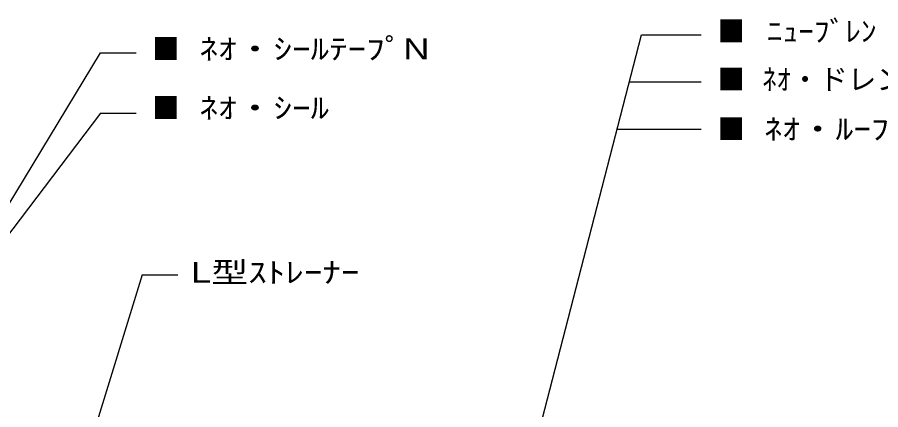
# Model space of a CAD drawing. Units: millimetres, scale not verified. Extents: x -135 to 157, y -106 to 98.
# Drawn here: x -24.9 to 96.2, y 12.7 to 67.8 of the extents above; entities that cross this region are included whole.
import ezdxf
from ezdxf.enums import TextEntityAlignment as Align

# ---------------------------------------------------------------- set-up
doc = ezdxf.new("R2010")
doc.units = ezdxf.units.MM
doc.header["$LTSCALE"] = 0.1
for name, color, linetype in [('0-2_Z_O-文字', 134, 'Continuous'), ('0-3_寸法線', 5, 'Continuous'), ('0-8_寸法', 134, 'Continuous')]:
    doc.layers.add(name, color=color, linetype=linetype)
doc.styles.add('HGPｺﾞｼｯｸM', font='')
doc.styles.get('HGPｺﾞｼｯｸM').set_extended_font_data('HGPｺﾞｼｯｸM')

msp = doc.modelspace()

# ---------------------------------------------------------------- linework, layer by layer
at = {"layer": '0-2_Z_O-文字'}
for p, q in [((45.4088, -1.4264), (62.6713, 65.3436)), ((62.6713, 65.3436), (71.0708, 65.3436)), ((-27.4932, 39.3949), (-13.2537, 62.8041)), ((-13.2537, 62.8041), (-8.2537, 62.8041)), ((60.9622, 58.7328), (71.0708, 58.7328)), ((-13.2537, 54.3601), (-26.7283, 36.572)), ((-13.2537, 54.3601), (-8.2537, 54.3601)), ((59.2531, 52.122), (71.0708, 52.122))]:
    msp.add_line(p, q, dxfattribs=at)
at = {"layer": '0-3_寸法線', "color": 134}
msp.add_line((-7.4115, 31.6565), (-2.4115, 31.6565), dxfattribs=at)
at = {"layer": '0-8_寸法'}
msp.add_line((-7.4115, 31.6565), (-20.581, -11.0475), dxfattribs=at)

# ---------------------------------------------------------------- texts
at = {"layer": '0-2_Z_O-文字', "color": 3, "style": 'HGPｺﾞｼｯｸM', "width": 0.95}
msp.add_text('■', height=2.933, dxfattribs=at).set_placement((73.3398, 63.5023), align=Align.BOTTOM_LEFT)
at = {"layer": '0-2_Z_O-文字', "style": 'HGPｺﾞｼｯｸM'}
for s, width, p in [('ﾆｭｰﾌﾞﾚﾝ（増張り）', 1.1, (80.2637, 63.5023)), (' ﾈｵ・ｼｰﾙﾃｰﾌﾟN', 1.3, (-0.7867, 61.0238)), (' ﾈｵ・ｼｰﾙ', 1.3, (-0.7867, 52.7422)), (' ﾈｵ・ﾙｰﾌｨﾝｸﾞRN', 1.25, (78.5378, 49.7832)), ('L型ｽﾄﾚｰﾅｰ', 1.3, (-0.5503, 29.6644))]:
    msp.add_text(s, height=2.933, dxfattribs=dict(at, width=width)).set_placement(p, align=Align.BOTTOM_LEFT)
at = {"layer": '0-2_Z_O-文字', "color": 8, "style": 'HGPｺﾞｼｯｸM', "width": 0.95}
for p in [(-5.9847, 61.0238), (73.3398, 49.7832)]:
    msp.add_text('■', height=2.933, dxfattribs=at).set_placement(p, align=Align.BOTTOM_LEFT)
at = {"layer": '0-2_Z_O-文字', "color": 215, "style": 'HGPｺﾞｼｯｸM', "width": 0.95}
msp.add_text('■', height=2.933, dxfattribs=at).set_placement((73.3398, 56.7544), align=Align.BOTTOM_LEFT)
at = {"layer": '0-2_Z_O-文字', "style": 'HGPｺﾞｼｯｸM'}
msp.add_text(' ﾈｵ・ドレン', height=2.933, dxfattribs=at).set_placement((78.5378, 56.7544), align=Align.BOTTOM_LEFT)
at = {"layer": '0-2_Z_O-文字', "color": 30, "style": 'HGPｺﾞｼｯｸM', "width": 0.95}
msp.add_text('■', height=2.933, dxfattribs=at).set_placement((-5.9847, 52.7422), align=Align.BOTTOM_LEFT)

doc.saveas('drawing.dxf')
